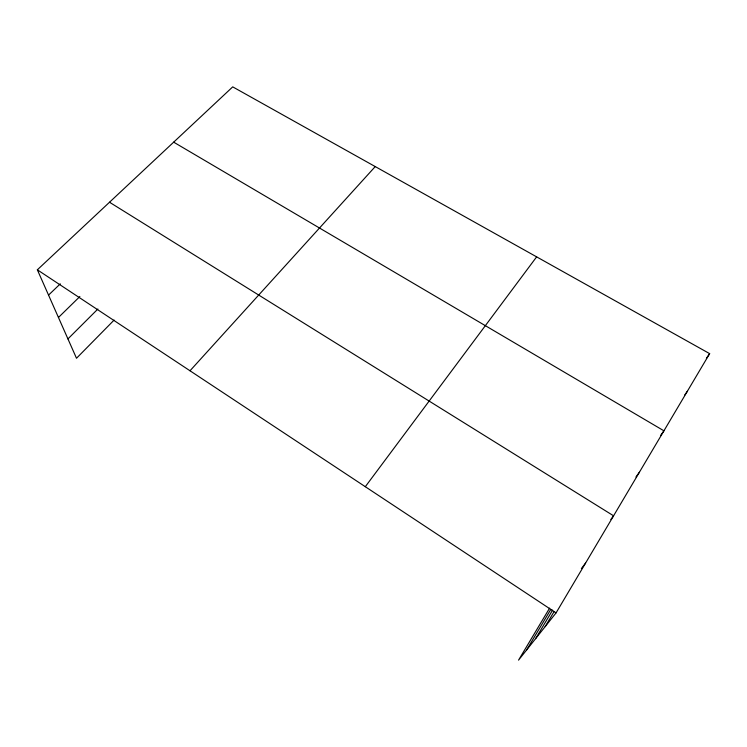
<?xml version="1.0" encoding="UTF-8"?>
<svg xmlns="http://www.w3.org/2000/svg" width="747" height="747" viewBox="0 0 747 747"><rect width="100%" height="100%" fill="white"/><g stroke="black" fill="none" stroke-linecap="round" stroke-linejoin="round"><path stroke-width="1.12" d="M545.161 626.621L554.059 611.644M549.596 608.151L518.549 660.133L556.076 612.876L709.65 353.639L232.728 86.867L37.35 269.807L76.502 358.261L114.104 320.071M526.607 649.983L550.847 609.337M535.618 638.638L552.603 610.103M706.391 358.289L709.65 353.639M684.71 395.023L687.324 391.316M660.647 435.389L663.934 430.814L173.677 142.163M635.949 476.969L639.376 472.263M365.302 486.708L536.635 256.865M610.859 519.464L613.576 515.813L109.52 202.241M581.371 568.57L585.601 563.042M190.009 370.773L375.237 166.581M67.94 338.905L97.885 309.015M58.453 317.484L79.864 296.531M48.546 295.102L60.292 283.841M37.35 269.807L556.076 612.876"/></g></svg>
